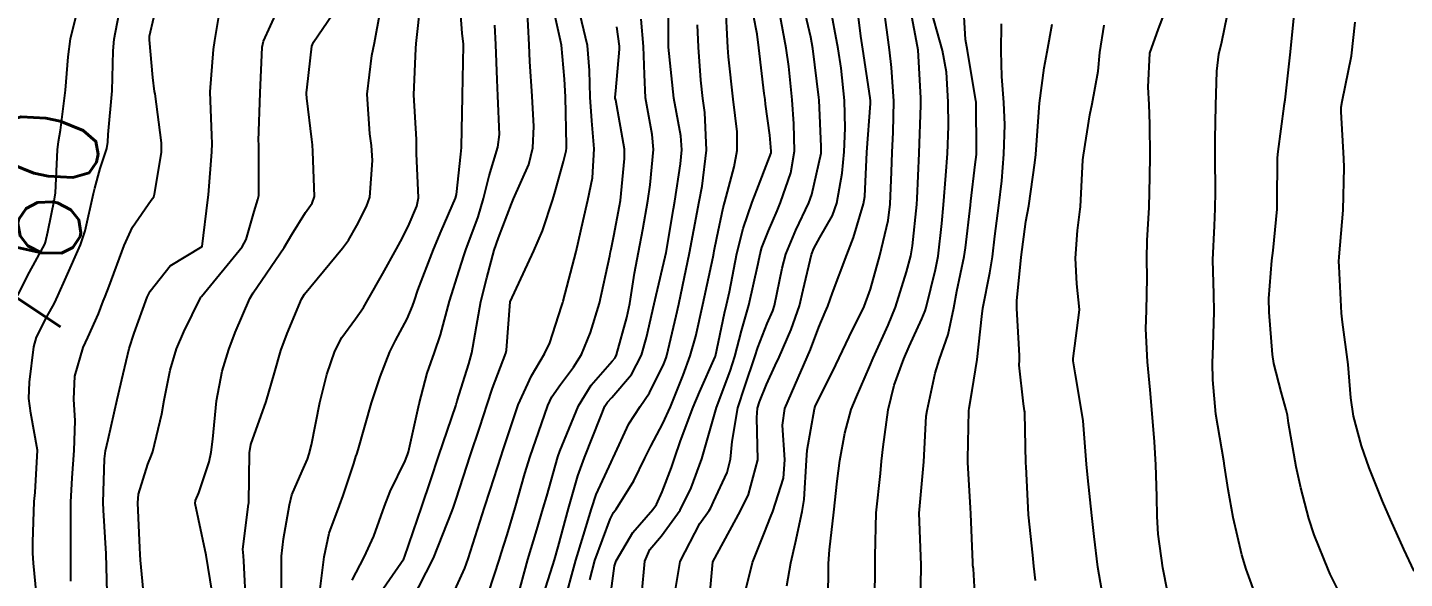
# Model space of a CAD drawing. Header units: metres. Extents: x 318500 to 325275, y 7408834 to 7428799.
# Drawn here: x 322738 to 322791.5, y 7421939.7 to 7421961.1 of the extents above; entities that cross this region are included whole.
import ezdxf
from ezdxf.enums import TextEntityAlignment as Align

# ---------------------------------------------------------------- set-up
doc = ezdxf.new("R2010")
doc.units = ezdxf.units.M
doc.header["$MEASUREMENT"] = 0
for name, color, linetype in [('Cotas', 45, 'Continuous'), ('Curvas de Nivel 1m', 11, 'Continuous'), ('Curvas de Nivel 5m', 15, 'Continuous'), ('Vias Primárias', 230, 'Continuous')]:
    doc.layers.add(name, color=color, linetype=linetype)
doc.styles.add('Style-STANDARD', font='STANDARD.shx')

msp = doc.modelspace()

# ---------------------------------------------------------------- linework, layer by layer
at = {"layer": 'Curvas de Nivel 1m', "flags": 128}
for points, elevation in [([(322749.386, 7421939.31), (322749.547, 7421940.551), (322749.736, 7421941.467), (322750.148, 7421942.545), (322750.291, 7421942.929), (322750.694, 7421944.172), (322750.783, 7421944.455), (322750.815, 7421944.538), (322750.868, 7421944.704), (322751.392, 7421946.53), (322751.72, 7421947.54), (322752.098, 7421948.52), (322752.317, 7421948.957), (322752.769, 7421949.796), (322752.986, 7421950.297), (322753.056, 7421950.506), (322753.193, 7421950.913), (322753.796, 7421952.495), (322754.091, 7421953.211), (322754.647, 7421954.483), (322754.688, 7421954.626), (322754.856, 7421956.202), (322754.884, 7421956.456), (322754.885, 7421956.48), (322754.922, 7421958.438), (322754.921, 7421958.48), (322754.961, 7421960.428), (322754.958, 7421960.48), (322754.916, 7421960.902), (322754.791, 7421962.482)], 768), ([(322752.937, 7421938.82), (322753.794, 7421940.493), (322754.522, 7421942.337), (322754.571, 7421942.481), (322754.596, 7421942.556), (322754.675, 7421942.793), (322755.092, 7421944.078), (322755.219, 7421944.475), (322755.592, 7421945.591), (322755.877, 7421946.468), (322756.092, 7421947.104), (322756.609, 7421948.461), (322756.635, 7421948.578), (322756.78, 7421950.46), (322757.693, 7421952.447), (322758.034, 7421953.219), (322758.429, 7421954.436), (322758.519, 7421954.75), (322758.852, 7421955.915), (322758.957, 7421956.33), (322758.967, 7421956.428), (322758.962, 7421956.53), (322758.928, 7421958.429), (322758.89, 7421959.117), (322758.766, 7421960.432), (322758.733, 7421960.612), (322758.337, 7421962.439)], 771), ([(322760.622, 7421938.647), (322760.832, 7421940.204), (322760.894, 7421940.397), (322761.55, 7421941.498), (322762.324, 7421942.383), (322762.469, 7421942.586), (322762.68, 7421943.07), (322763.043, 7421944.027), (322763.165, 7421944.373), (322763.398, 7421945.061), (322763.891, 7421946.362), (322764.136, 7421946.951), (322764.75, 7421948.323), (322764.756, 7421948.344), (322765.101, 7421950.019), (322765.181, 7421950.344), (322765.297, 7421950.854), (322765.588, 7421952.338), (322765.836, 7421953.314), (322766.184, 7421954.33), (322766.359, 7421954.805), (322766.856, 7421956.084), (322766.922, 7421956.256), (322766.926, 7421956.319), (322766.866, 7421956.937), (322766.703, 7421958.148), (322766.682, 7421958.323), (322766.654, 7421958.553), (322766.447, 7421960.327), (322766.378, 7421960.869), (322766.086, 7421962.333)], 778), ([(322765.889, 7421939.074), (322766.198, 7421940.327), (322766.662, 7421941.501), (322766.899, 7421942.087), (322766.983, 7421942.317), (322767.394, 7421943.608), (322767.447, 7421944.313), (322767.357, 7421945.67), (322767.453, 7421946.313), (322767.839, 7421947.204), (322768.324, 7421948.304), (322768.445, 7421948.613), (322768.768, 7421949.472), (322769.017, 7421950.056), (322769.122, 7421950.295), (322769.305, 7421950.812), (322769.856, 7421952.284), (322770.125, 7421952.965), (322770.514, 7421954.275), (322770.555, 7421954.554), (322770.643, 7421956.273), (322770.778, 7421958.17), (322770.778, 7421958.272), (322770.766, 7421958.388), (322770.486, 7421960.276), (322770.412, 7421960.784), (322770.226, 7421962.281)], 782), ([(322769.106, 7421938.293), (322769.151, 7421939.784), (322769.155, 7421940.292), (322769.188, 7421940.825), (322769.359, 7421942.29), (322769.491, 7421943.485), (322769.593, 7421944.287), (322769.779, 7421945.352), (322770.034, 7421946.28), (322770.232, 7421946.773), (322770.745, 7421947.934), (322770.888, 7421948.268), (322771.473, 7421949.556), (322771.748, 7421950.255), (322772.174, 7421951.63), (322772.344, 7421952.247), (322772.416, 7421952.636), (322772.586, 7421954.244), (322772.599, 7421954.478), (322772.674, 7421956.243), (322772.742, 7421958.105), (322772.744, 7421958.242), (322772.736, 7421958.389), (322772.632, 7421960.244), (322772.572, 7421960.588), (322772.259, 7421962.25)], 784), ([(322738.412, 7421938.693), (322738.246, 7421940.306), (322738.223, 7421940.696), (322738.22, 7421941.123), (322738.28, 7421942.696), (322738.317, 7421943.054), (322738.405, 7421944.694), (322738.147, 7421946.138), (322738.066, 7421946.707), (322738.1, 7421947.336), (322738.257, 7421948.705), (322738.371, 7421949.089), (322738.768, 7421949.881), (322739.065, 7421950.406), (322739.201, 7421950.694), (322739.516, 7421951.418), (322740.079, 7421952.681), (322740.261, 7421953.226), (322740.585, 7421954.674), (322740.632, 7421954.874), (322740.845, 7421955.648), (322741.101, 7421956.422), (322741.141, 7421956.666), (322741.156, 7421956.958), (322741.311, 7421958.664), (322741.349, 7421960.218), (322741.381, 7421960.663), (322741.637, 7421961.952)], 761), ([(322741.116, 7421939.154), (322741.068, 7421940.664), (322740.97, 7421942.36), (322740.961, 7421942.666), (322741.004, 7421944.357), (322741.046, 7421944.665), (322741.153, 7421945.111), (322741.501, 7421946.658), (322741.732, 7421947.658), (322741.971, 7421948.652), (322742.16, 7421949.247), (322742.672, 7421950.642), (322742.782, 7421950.879), (322743.564, 7421951.86), (322744.8, 7421952.606), (322745.025, 7421954.419), (322745.046, 7421954.617), (322745.176, 7421956.295), (322745.19, 7421956.615), (322745.176, 7421956.928), (322745.12, 7421958.616), (322745.252, 7421960.268), (322745.296, 7421960.614), (322745.531, 7421962.011)], 763), ([(322742.579, 7421938.641), (322742.411, 7421940.417), (322742.4, 7421940.644), (322742.385, 7421940.902), (322742.304, 7421942.645), (322742.333, 7421942.988), (322742.693, 7421944.145), (322742.836, 7421944.501), (322742.89, 7421944.638), (322743.239, 7421946.11), (322743.329, 7421946.634), (322743.563, 7421947.807), (322743.809, 7421948.629), (322744.089, 7421949.298), (322744.737, 7421950.62), (322744.757, 7421950.644), (322744.781, 7421950.672), (322746.354, 7421952.597), (322746.51, 7421952.889), (322746.821, 7421953.974), (322746.975, 7421954.441), (322747.007, 7421954.587), (322747.01, 7421956.435), (322747.004, 7421956.588), (322746.998, 7421956.724), (322747.061, 7421958.587), (322747.141, 7421960.352), (322747.185, 7421960.586), (322747.728, 7421961.778)], 764), ([(322746.522, 7421938.591), (322746.43, 7421940.386), (322746.409, 7421940.593), (322746.391, 7421940.846), (322746.61, 7421942.591), (322746.617, 7421942.644), (322746.642, 7421944.591), (322746.703, 7421944.91), (322747.289, 7421946.581), (322747.611, 7421947.703), (322747.862, 7421948.573), (322748.103, 7421949.226), (322748.662, 7421950.562), (322748.782, 7421950.756), (322750.258, 7421952.545), (322750.487, 7421952.861), (322750.813, 7421953.43), (322751.194, 7421954.165), (322751.326, 7421954.533), (322751.431, 7421955.952), (322751.391, 7421956.532), (322751.325, 7421956.994), (322751.218, 7421958.535), (322751.402, 7421960.033), (322751.502, 7421960.531), (322751.723, 7421961.733)], 766), ([(322747.892, 7421938.571), (322747.884, 7421939.822), (322747.889, 7421940.571), (322747.966, 7421941.254), (322748.195, 7421942.567), (322748.287, 7421942.955), (322748.69, 7421943.883), (322748.903, 7421944.351), (322748.97, 7421944.557), (322749.049, 7421944.903), (322749.374, 7421946.553), (322749.648, 7421947.639), (322749.964, 7421948.548), (322750.232, 7421949.071), (322750.769, 7421949.796), (322751.073, 7421950.238), (322751.246, 7421950.533), (322751.823, 7421951.557), (322752.357, 7421952.517), (322752.514, 7421952.805), (322752.813, 7421953.394), (322753.148, 7421954.182), (322753.213, 7421954.504), (322753.137, 7421956.225), (322753.135, 7421956.506), (322753.131, 7421956.774), (322753.035, 7421958.508), (322753.106, 7421960.308), (322753.125, 7421960.507), (322753.298, 7421962.141)], 767), ([(322754.628, 7421939.251), (322755.009, 7421940.103), (322755.145, 7421940.475), (322755.512, 7421941.616), (322755.784, 7421942.469), (322756.004, 7421943.143), (322756.423, 7421944.463), (322756.492, 7421944.672), (322756.709, 7421945.335), (322757.082, 7421946.455), (322757.6, 7421947.584), (322758.113, 7421948.44), (322758.321, 7421948.872), (322758.778, 7421950.282), (322758.815, 7421950.394), (322758.821, 7421950.429), (322758.841, 7421950.49), (322759.343, 7421952.422), (322759.613, 7421953.623), (322759.794, 7421954.416), (322759.973, 7421955.283), (322760.041, 7421956.412), (322759.952, 7421957.495), (322759.886, 7421958.415), (322759.866, 7421959.445), (322759.786, 7421960.417), (322759.416, 7421961.939)], 772), ([(322759.871, 7421939.65), (322760.067, 7421940.409), (322760.664, 7421942.011), (322760.798, 7421942.269), (322760.894, 7421942.398), (322761.58, 7421943.498), (322762.014, 7421944.387), (322762.239, 7421944.851), (322762.713, 7421945.727), (322763.003, 7421946.376), (322763.495, 7421947.612), (322763.775, 7421948.365), (322763.994, 7421949.129), (322764.265, 7421950.358), (322764.66, 7421952.213), (322764.689, 7421952.352), (322764.707, 7421952.446), (322764.809, 7421952.952), (322765.056, 7421954.117), (322765.115, 7421954.346), (322765.478, 7421955.713), (322765.604, 7421956.339), (322765.598, 7421957.07), (322765.444, 7421958.342), (322765.265, 7421959.984), (322765.237, 7421960.345), (322765.147, 7421962.137)], 777), ([(322761.898, 7421939.117), (322762.009, 7421940.386), (322762.203, 7421940.828), (322762.655, 7421941.363), (322763.384, 7421942.369), (322763.814, 7421943.232), (322764.22, 7421944.357), (322764.717, 7421946.076), (322764.802, 7421946.349), (322765.321, 7421947.761), (322765.504, 7421948.339), (322765.772, 7421949.328), (322766.055, 7421950.331), (322766.416, 7421951.946), (322766.487, 7421952.325), (322766.556, 7421952.572), (322766.813, 7421953.22), (322767.151, 7421953.991), (322767.289, 7421954.315), (322767.691, 7421955.468), (322767.827, 7421956.31), (322767.805, 7421957.376), (322767.733, 7421958.311), (322767.608, 7421959.604), (322767.507, 7421960.314), (322767.182, 7421962.072)], 779), ([(322764.473, 7421938.352), (322764.65, 7421940.35), (322765.723, 7421942.334), (322766.039, 7421942.97), (322766.404, 7421944.324), (322766.357, 7421945.966), (322766.39, 7421946.325), (322766.472, 7421946.576), (322766.734, 7421947.249), (322767.074, 7421947.988), (322767.228, 7421948.315), (322767.697, 7421949.38), (322768.016, 7421950.308), (322768.167, 7421950.926), (322768.488, 7421952.303), (322768.573, 7421952.533), (322768.81, 7421952.96), (322769.3, 7421953.815), (322769.468, 7421954.29), (322769.678, 7421955.458), (322769.757, 7421956.287), (322769.795, 7421957.211), (322769.767, 7421958.287), (322769.64, 7421959.548), (322769.527, 7421960.291), (322769.203, 7421962.029)], 781), ([(322767.524, 7421939.424), (322767.681, 7421940.31), (322767.863, 7421941.103), (322768.13, 7421942.305), (322768.202, 7421942.78), (322768.293, 7421944.304), (322768.316, 7421944.692), (322768.599, 7421946.301), (322768.632, 7421946.39), (322768.724, 7421946.592), (322769.299, 7421947.734), (322769.559, 7421948.288), (322769.948, 7421949.096), (322770.531, 7421950.274), (322770.787, 7421950.957), (322771.145, 7421952.265), (322771.464, 7421953.617), (322771.54, 7421954.259), (322771.592, 7421955.515), (322771.621, 7421956.259), (322771.663, 7421957.054), (322771.689, 7421958.258), (322771.597, 7421959.562), (322771.519, 7421960.261), (322771.304, 7421961.894)], 783), ([(322772.709, 7421938.239), (322772.751, 7421940.136), (322772.748, 7421940.239), (322772.67, 7421942.24), (322772.838, 7421944.098), (322772.848, 7421944.239), (322772.951, 7421946.013), (322772.983, 7421946.237), (322773.293, 7421947.686), (322773.466, 7421948.233), (322773.802, 7421949.192), (322774.022, 7421950.228), (322774.139, 7421950.874), (322774.421, 7421952.224), (322774.473, 7421952.564), (322774.668, 7421954.222), (322774.684, 7421954.37), (322774.854, 7421955.799), (322774.898, 7421956.181), (322774.902, 7421956.219), (322774.902, 7421956.261), (322774.886, 7421958.22), (322774.881, 7421958.277), (322774.546, 7421960.224), (322774.48, 7421960.661), (322774.388, 7421962.226)], 786), ([(322785.811, 7421938.89), (322785.38, 7421940.073), (322785.21, 7421940.629), (322784.883, 7421942.078), (322784.686, 7421943.161), (322784.543, 7421944.082), (322784.512, 7421944.274), (322784.208, 7421946.088), (322784.084, 7421947.43), (322784.071, 7421948.09), (322784.095, 7421948.755), (322784.136, 7421950.09), (322784.119, 7421950.762), (322784.092, 7421952.091), (322784.15, 7421953.416), (322784.179, 7421954.09), (322784.187, 7421954.742), (322784.181, 7421956.09), (322784.174, 7421956.787), (322784.204, 7421958.09), (322784.245, 7421959.431), (322784.322, 7421960.089), (322784.437, 7421960.567), (322784.741, 7421962.083)], 791), ([(322789.585, 7421938.016), (322788.648, 7421939.881), (322788.585, 7421940.031), (322788.031, 7421941.407), (322787.824, 7421942.043), (322787.504, 7421943.231), (322787.319, 7421944.051), (322787.032, 7421945.748), (322786.984, 7421946.056), (322786.943, 7421946.268), (322786.739, 7421946.962), (322786.457, 7421948.063), (322786.411, 7421948.408), (322786.271, 7421950.065), (322786.26, 7421950.593), (322786.386, 7421952.064), (322786.426, 7421952.452), (322786.584, 7421954.062), (322786.593, 7421954.303), (322786.605, 7421956.063), (322786.621, 7421956.305), (322786.86, 7421958.06), (322786.864, 7421958.086), (322786.893, 7421958.316), (322787.096, 7421960.057), (322787.263, 7421961.728)], 792), ([(322739.704, 7421939.605), (322739.704, 7421940.679), (322739.701, 7421941.633), (322739.704, 7421942.68), (322739.747, 7421943.617), (322739.829, 7421944.679), (322739.874, 7421945.841), (322739.821, 7421946.683), (322739.851, 7421947.566), (322740.177, 7421948.679), (322740.361, 7421949.071), (322740.77, 7421949.992), (322740.96, 7421950.484), (322741.031, 7421950.666), (322741.196, 7421951.075), (322741.774, 7421952.655), (322742.094, 7421953.367), (322742.827, 7421954.414), (322742.925, 7421954.542), (322742.959, 7421954.639), (322743.227, 7421956.264), (322743.231, 7421956.636), (322742.974, 7421958.545), (322742.959, 7421958.639), (322742.888, 7421959.183), (322742.754, 7421960.642), (322742.763, 7421960.792), (322742.923, 7421961.513)], 762), ([(322750.631, 7421939.644), (322751.1, 7421940.533), (322751.481, 7421941.356), (322751.889, 7421942.522), (322752.11, 7421943.087), (322752.697, 7421944.283), (322752.765, 7421944.443), (322752.785, 7421944.509), (322752.822, 7421944.629), (322753.243, 7421946.502), (322753.551, 7421947.685), (322753.841, 7421948.494), (322754.074, 7421949.176), (322754.418, 7421950.485), (322754.792, 7421951.682), (322754.989, 7421952.287), (322755.056, 7421952.477), (322755.533, 7421953.759), (322755.744, 7421954.471), (322755.956, 7421955.356), (322756.296, 7421956.466), (322756.362, 7421956.968), (322756.294, 7421958.466), (322756.271, 7421959.084), (322756.213, 7421960.467), (322756.176, 7421961.213)], 769), ([(322757.039, 7421938.868), (322757.469, 7421940.448), (322757.815, 7421941.6), (322758.064, 7421942.439), (322758.202, 7421942.912), (322758.63, 7421944.431), (322758.702, 7421944.65), (322759.427, 7421946.419), (322759.922, 7421947.222), (322760.746, 7421948.157), (322760.858, 7421948.289), (322760.911, 7421948.398), (322761.311, 7421949.856), (322761.422, 7421950.394), (322761.604, 7421951.58), (322761.759, 7421952.39), (322761.934, 7421953.268), (322762.129, 7421954.387), (322762.219, 7421955.006), (322762.352, 7421956.385), (322762.293, 7421956.959), (322762.034, 7421958.388), (322761.991, 7421959.292), (322761.955, 7421960.39), (322761.873, 7421961.443)], 774), ([(322758.848, 7421938.653), (322759.325, 7421940.42), (322759.631, 7421941.392), (322759.933, 7421942.411), (322760.117, 7421942.97), (322760.697, 7421944.231), (322760.759, 7421944.34), (322760.786, 7421944.399), (322761.395, 7421945.712), (322761.829, 7421946.389), (322762.192, 7421946.921), (322762.745, 7421948.045), (322762.841, 7421948.286), (322762.871, 7421948.378), (322763.229, 7421949.917), (322763.332, 7421950.372), (322763.478, 7421951.061), (322763.749, 7421952.366), (322763.921, 7421953.256), (322764.125, 7421954.361), (322764.236, 7421954.962), (322764.403, 7421956.357), (322764.339, 7421957.822), (322764.26, 7421958.359), (322764.181, 7421959.07), (322764.093, 7421960.362), (322764.06, 7421961.226)], 776), ([(322774.894, 7421938.216), (322774.781, 7421940.085), (322774.764, 7421940.218), (322774.76, 7421940.327), (322774.685, 7421942.22), (322774.674, 7421942.456), (322774.569, 7421944.221), (322774.567, 7421944.357), (322774.608, 7421946.221), (322774.622, 7421946.33), (322774.738, 7421947.012), (322774.925, 7421948.217), (322775.104, 7421949.887), (322775.148, 7421950.214), (322775.423, 7421951.588), (322775.517, 7421952.209), (322775.616, 7421953.006), (322775.775, 7421954.206), (322775.886, 7421955.163), (322775.966, 7421956.203), (322776.006, 7421957.337), (322775.965, 7421958.204), (322775.88, 7421959.221), (322775.857, 7421960.206), (322775.872, 7421961.26)], 787), ([(322777.191, 7421939.633), (322777.134, 7421940.183), (322777.088, 7421940.617), (322776.926, 7421942.186), (322776.825, 7421944.062), (322776.821, 7421944.188), (322776.774, 7421946.145), (322776.774, 7421946.189), (322776.767, 7421946.226), (322776.733, 7421946.498), (322776.56, 7421948.004), (322776.567, 7421948.193), (322776.572, 7421948.373), (322776.467, 7421950.195), (322776.475, 7421950.504), (322776.638, 7421952.193), (322776.824, 7421953.586), (322776.929, 7421954.189), (322777.174, 7421955.867), (322777.209, 7421956.185), (322777.237, 7421956.557), (322777.347, 7421958.183), (322777.526, 7421959.556), (322777.645, 7421960.179), (322777.848, 7421961.254)], 788), ([(322779.828, 7421938.952), (322779.617, 7421940.15), (322779.468, 7421941.345), (322779.386, 7421942.153), (322779.226, 7421943.62), (322779.181, 7421944.155), (322779.042, 7421945.84), (322778.999, 7421946.157), (322778.745, 7421947.626), (322778.672, 7421948.084), (322778.663, 7421948.161), (322778.659, 7421948.254), (322778.763, 7421949.042), (322778.896, 7421950.041), (322778.9, 7421950.159), (322778.795, 7421951.16), (322778.752, 7421952.161), (322778.821, 7421953.231), (322778.928, 7421954.06), (322778.937, 7421954.159), (322779.035, 7421955.98), (322779.057, 7421956.158), (322779.308, 7421957.723), (322779.394, 7421958.155), (322779.625, 7421959.431), (322779.692, 7421960.152), (322779.857, 7421961.219)], 789), ([(322791.91, 7421939.987), (322791.512, 7421940.845), (322790.995, 7421941.997), (322790.681, 7421942.71), (322790.161, 7421944.008), (322789.866, 7421944.859), (322789.549, 7421946.018), (322789.449, 7421946.732), (322789.352, 7421948.021), (322789.13, 7421949.67), (322789.088, 7421950.025), (322788.995, 7421951.839), (322788.983, 7421952.027), (322788.992, 7421952.208), (322789.157, 7421954.025), (322789.193, 7421955.687), (322789.179, 7421956.025), (322789.073, 7421957.842), (322789.076, 7421958.027), (322789.115, 7421958.25), (322789.475, 7421960.022), (322789.622, 7421961.327)], 793), ([(322755.94, 7421939.154), (322756.363, 7421940.463), (322756.429, 7421940.677), (322756.654, 7421941.4), (322756.965, 7421942.456), (322757.352, 7421943.788), (322757.555, 7421944.447), (322757.991, 7421945.719), (322758.236, 7421946.437), (322758.394, 7421946.765), (322758.732, 7421947.246), (322759.239, 7421947.926), (322759.548, 7421948.418), (322759.903, 7421949.272), (322760.244, 7421950.408), (322760.646, 7421952.25), (322760.68, 7421952.402), (322760.702, 7421952.501), (322760.809, 7421953.024), (322761.03, 7421954.194), (322761.059, 7421954.398), (322761.224, 7421956.027), (322761.219, 7421956.396), (322760.879, 7421958.292), (322760.862, 7421958.382), (322760.86, 7421958.4), (322760.86, 7421958.42), (322760.884, 7421958.667), (322761.029, 7421960.278), (322761.029, 7421960.399), (322760.921, 7421961.144)], 773)]:
    msp.add_lwpolyline(points, dxfattribs=dict(at, elevation=elevation))
at = {"layer": 'Curvas de Nivel 5m', "flags": 128}
for points, elevation in [([(322763.142, 7421938.886), (322763.379, 7421940.369), (322764.154, 7421941.849), (322764.516, 7421942.352), (322764.572, 7421942.451), (322764.675, 7421942.689), (322765.207, 7421943.828), (322765.345, 7421944.34), (322765.399, 7421945.032), (322765.627, 7421946.336), (322765.894, 7421947.171), (322766.286, 7421948.327), (322766.402, 7421948.679), (322766.769, 7421949.619), (322766.983, 7421950.112), (322767.05, 7421950.317), (322767.343, 7421951.766), (322767.491, 7421952.313), (322767.874, 7421953.249), (322768.384, 7421954.304), (322768.501, 7421954.637), (322768.859, 7421956.244), (322768.868, 7421956.291), (322768.862, 7421956.504), (322768.786, 7421958.301), (322768.777, 7421958.406), (322768.544, 7421960.304), (322768.468, 7421960.753), (322768.099, 7421962.308)], 780), ([(322751.301, 7421938.53), (322752.64, 7421940.473), (322752.662, 7421940.51), (322752.673, 7421940.542), (322753.339, 7421942.5), (322753.677, 7421943.503), (322754.008, 7421944.49), (322754.662, 7421946.424), (322754.677, 7421946.481), (322754.687, 7421946.514), (322754.722, 7421946.617), (322755.168, 7421948.051), (322755.287, 7421948.475), (322755.513, 7421949.729), (322755.642, 7421950.471), (322755.866, 7421951.392), (322756.161, 7421952.466), (322756.318, 7421952.954), (322756.827, 7421954.274), (322756.884, 7421954.404), (322756.911, 7421954.459), (322757.498, 7421955.803), (322757.662, 7421956.448), (322757.69, 7421957.269), (322757.632, 7421958.449), (322757.546, 7421959.804), (322757.517, 7421960.451), (322757.434, 7421961.951)], 770), ([(322757.869, 7421938.441), (322758.435, 7421940.23), (322758.497, 7421940.432), (322758.648, 7421940.944), (322759.047, 7421942.424), (322759.409, 7421943.699), (322759.669, 7421944.415), (322760.292, 7421945.983), (322760.462, 7421946.404), (322760.562, 7421946.563), (322760.725, 7421946.748), (322761.49, 7421947.641), (322761.877, 7421948.389), (322762.079, 7421949.068), (322762.375, 7421950.384), (322762.446, 7421950.72), (322762.798, 7421952.208), (322762.834, 7421952.379), (322763.126, 7421954.075), (322763.174, 7421954.375), (322763.393, 7421955.83), (322763.451, 7421956.371), (322763.405, 7421956.912), (322763.132, 7421958.376), (322762.933, 7421960.356), (322762.936, 7421960.38), (322762.93, 7421961.713)], 775), ([(322770.935, 7421938.265), (322770.963, 7421939.947), (322770.964, 7421940.265), (322770.961, 7421940.573), (322771.003, 7421942.265), (322771.165, 7421943.79), (322771.215, 7421944.262), (322771.269, 7421944.822), (322771.473, 7421946.259), (322771.707, 7421947.227), (322772.076, 7421948.25), (322772.279, 7421948.726), (322772.773, 7421949.794), (322772.909, 7421950.108), (322772.951, 7421950.238), (322773.311, 7421951.719), (322773.405, 7421952.234), (322773.55, 7421953.506), (322773.615, 7421954.232), (322773.703, 7421955.376), (322773.768, 7421956.231), (322773.814, 7421957.287), (322773.806, 7421958.231), (322773.736, 7421959.393), (322773.585, 7421960.233), (322773.053, 7421962.124)], 785), ([(322782.515, 7421938.218), (322782.149, 7421940.118), (322781.968, 7421941.425), (322781.924, 7421942.121), (322781.915, 7421942.888), (322781.875, 7421944.122), (322781.815, 7421945.022), (322781.735, 7421946.125), (322781.656, 7421947.043), (322781.546, 7421948.128), (322781.486, 7421949.412), (322781.513, 7421950.129), (322781.54, 7421951.388), (322781.524, 7421952.129), (322781.536, 7421952.848), (322781.611, 7421954.128), (322781.642, 7421955.334), (322781.647, 7421956.128), (322781.636, 7421957.371), (322781.616, 7421958.129), (322781.572, 7421958.806), (322781.639, 7421960.129), (322781.98, 7421961.068), (322782.37, 7421962.119)], 790), ([(322737.64, 7421950.711), (322738.022, 7421951.473), (322738.691, 7421952.701), (322738.72, 7421952.782), (322738.807, 7421953.181), (322739.072, 7421954.45), (322739.103, 7421954.696), (322739.186, 7421956.364), (322739.226, 7421956.695), (322739.305, 7421957.134), (322739.49, 7421958.691), (322739.6, 7421959.989), (322739.685, 7421960.688), (322739.936, 7421961.674)], 760), ([(322745.193, 7421939.179), (322744.958, 7421940.615), (322744.661, 7421942.019), (322744.532, 7421942.621), (322744.55, 7421942.744), (322744.676, 7421943.041), (322745.072, 7421944.237), (322745.151, 7421944.613), (322745.214, 7421945.122), (322745.362, 7421946.61), (322745.585, 7421947.76), (322745.836, 7421948.604), (322746.088, 7421949.272), (322746.652, 7421950.592), (322746.782, 7421950.807), (322747.998, 7421952.572), (322748.294, 7421953.082), (322748.821, 7421953.928), (322749.084, 7421954.3), (322749.172, 7421954.557), (322749.113, 7421956.301), (322749.094, 7421956.558), (322749.071, 7421956.767), (322748.878, 7421958.378), (322748.862, 7421958.542), (322748.861, 7421958.56), (322748.862, 7421958.578), (322748.884, 7421958.81), (322749.065, 7421960.402), (322749.133, 7421960.558), (322749.857, 7421961.62)], 765)]:
    msp.add_lwpolyline(points, dxfattribs=dict(at, elevation=elevation))
at = {"layer": 'Vias Primárias'}
for points in [[(323715.644, 7420145.548, 0), (323709.04, 7420132.939)], [(323831.088, 7420001.787, 0), (323833.844, 7420008.443, 0.220888)]]:
    msp.add_lwpolyline(points, format="xyb", dxfattribs=at)

# ---------------------------------------------------------------- texts
at = {"layer": 'Cotas', "style": 'Style-STANDARD'}
msp.add_text('760', height=4, rotation=77.6466, dxfattribs=at).set_placement((322738.108, 7421953.421, 760), align=Align.MIDDLE_CENTER)

doc.saveas('drawing.dxf')
